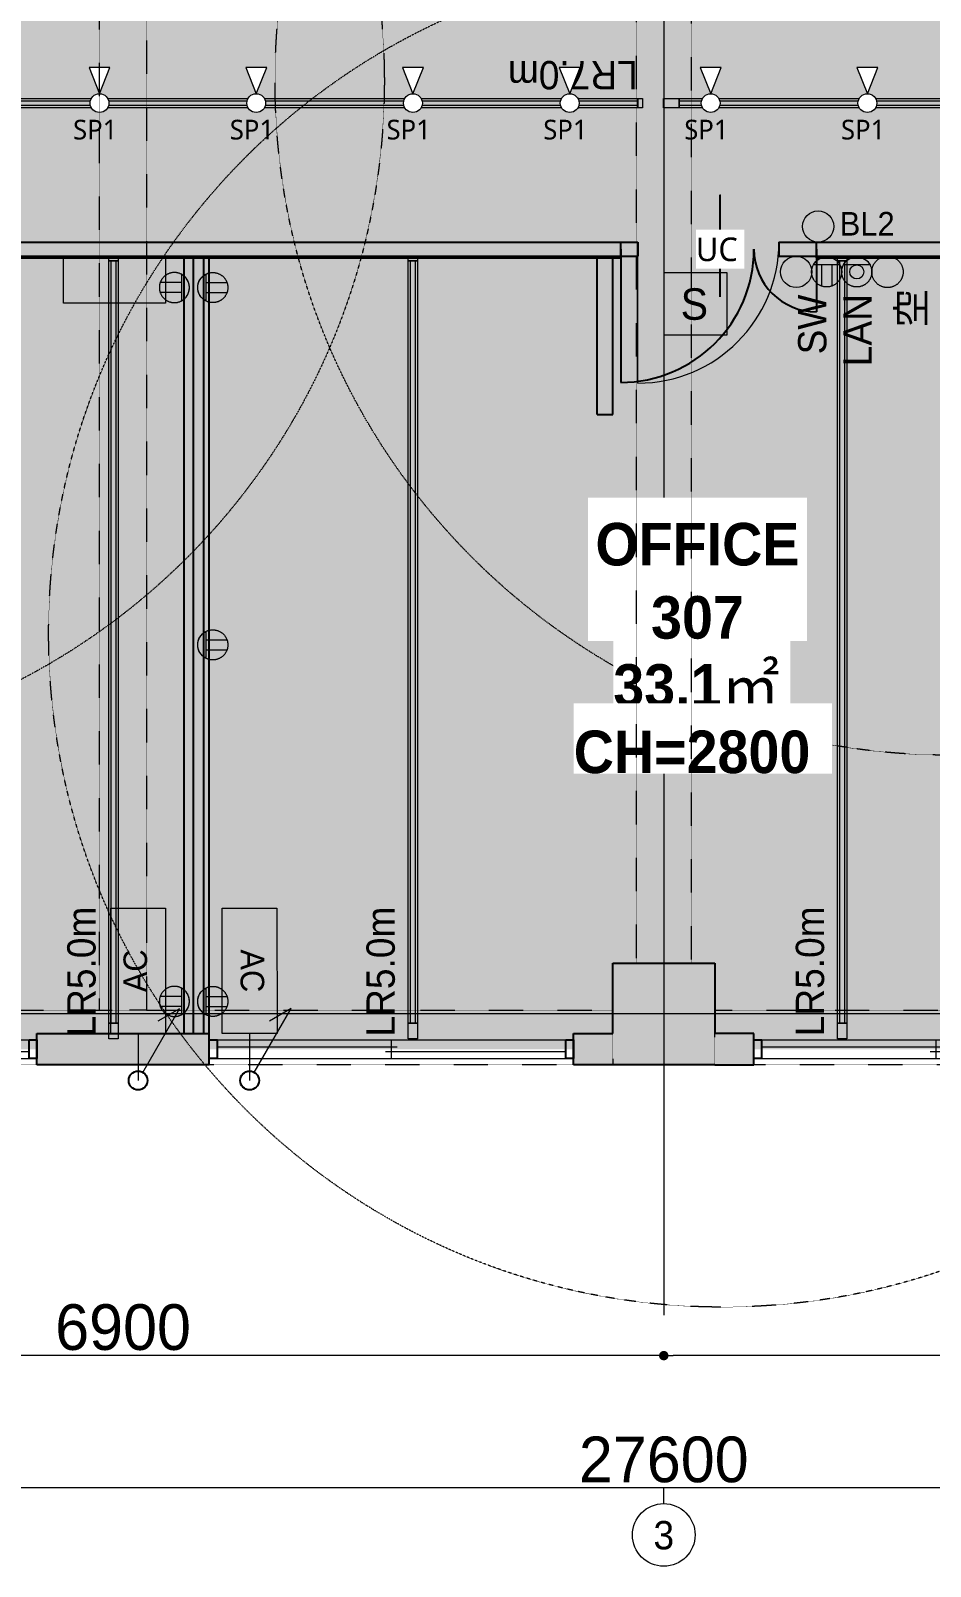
# Model space of a CAD drawing. Header units: millimetres. Extents: x -376000 to 292178, y -193032 to 188048.
# Drawn here: x -72068 to -66328, y 53324 to 63123 of the extents above; entities that cross this region are included whole.
import ezdxf

# ---------------------------------------------------------------- set-up
doc = ezdxf.new("R2010")
doc.units = ezdxf.units.MM
doc.header["$PDMODE"] = 1
doc.header["$PDSIZE"] = -2
for name, pattern in [('VW-01 短破線', [2.116125, 1.058062, -1.058062]), ('ラインタイプ-1', [2.116531, 1.058062, -1.058469]), ('ラインタイプ-28', [1.058161, 0.705383, -0.352778]), ('ラインタイプ-6', [5.291531, 3.175, -1.058062, 0.352704, -0.705764])]:
    doc.linetypes.add(name, pattern=pattern)
for name, color, linetype, lineweight in [('01_基準-寸法', 7, 'Continuous', 5), ('02_既存平面-内部建具・サッシ', 7, 'Continuous', 18), ('07_文字・記号', 7, 'Continuous', 9), ('_セキュリティー (2D)', 7, 'Continuous', 5), ('_塗（エリア） (2D)', 7, 'Continuous', 5), ('_塗（壁） (2D)', 7, 'Continuous', 5), ('_天井プロット (2D)', 7, 'Continuous', 5), ('_平面図(既存部) (2D)', 7, 'Continuous', 5), ('_平面図（新設） (2D)', 7, 'Continuous', 5), ('_文字・記号 (2D)', 7, 'Continuous', 5), ('_梁 (2D)', 7, 'Continuous', 5), ('_給排水ガス (2D)', 7, 'Continuous', 5), ('_解体部 (2D)', 7, 'Continuous', 5), ('一般', 7, 'Continuous', 5)]:
    doc.layers.add(name, color=color, linetype=linetype, lineweight=lineweight)
for name, color, linetype, lineweight, true_color in [('02_0.25', 1, 'Continuous', 25, 0xff0000), ('03_0.15', 7, 'Continuous', 15, 0x990099), ('04_0.10', 7, 'Continuous', 9, 0x0099ff), ('05_0.05点線', 9, 'ラインタイプ-28', 5, 0x808080), ('06一点鎖線', 7, 'ラインタイプ-6', 9, 0x9999ff), ('08_ハッチ・色', 7, 'Continuous', 5, 0x888888)]:
    doc.layers.add(name, color=color, linetype=linetype, lineweight=lineweight, true_color=true_color)
doc.styles.add('Hiragino Kaku Gothic Pro W3', font='', dxfattribs={"bigfont": 'Hiragino Kaku Gothic Pro W3'})
doc.styles.add('Hiragino Sans W3', font='', dxfattribs={"bigfont": 'Hiragino Sans W3'})
doc.styles.add('Yu Gothic UI (bold)', font='Yu Gothic UI.ttf')
doc.styles.add('Yu Gothic UI Semilight', font='Yu Gothic UI Semilight.ttf')
doc.styles.add('ＭＳ Ｐゴシック', font='MS PGothic.ttf')
doc.styles.add('ＭＳ Ｐゴシック (bold)', font='')
doc.styles.get('Hiragino Kaku Gothic Pro W3').set_extended_font_data('Hiragino Kaku Gothic Pro W3')
doc.styles.get('Hiragino Sans W3').set_extended_font_data('Hiragino Sans W3')
doc.styles.get('ＭＳ Ｐゴシック (bold)').set_extended_font_data('ＭＳ Ｐゴシック', bold=True)
doc.dimstyles.new('RGT', dxfattribs={"dimtxt": 161.781684, "dimasz": 0.999939, "dimexe": 0, "dimexo": 1, "dimgap": 0.5, "dimtad": 1, "dimdsep": 46, "dimtxsty": 'Hiragino Sans W3', "dimblk": 'DOT', "dimblk1": 'DOT', "dimblk2": 'DOT', "dimcen": 0, "dimazin": 0, "dimtfac": 1, "dimtix": 1, "dimtmove": 0, "dimatfit": 0, "dimldrblk": 'VW_FILLEDARROW', "dimfxl": 1, "dimfrac": 2, "dimtolj": 1, "dimarcsym": 0})

# ---------------------------------------------------------------- blocks, each defined once
blk = doc.blocks.new('給排水ガス (2D)')
at = {"layer": '02_0.25'}
for centre in [(-71382.8, 56423.6), (-70671.2, 56423.7)]:
    blk.add_circle(centre, 60, dxfattribs=at)
at = {"layer": '04_0.10'}
for p, q in [((-71352.8, 56475.5), (-71118.1, 56882.1)), ((-71118.1, 56882.1), (-71256.4, 56802.2)), ((-70641.2, 56475.7), (-70406.5, 56882.3)), ((-70406.5, 56882.3), (-70544.8, 56802.4))]:
    blk.add_line(p, q, dxfattribs=at)
at = {"layer": '07_文字・記号', "color": 5, "lineweight": 18, "true_color": 0x0000ff}
for p, q in [((-71382.8, 56723.6), (-71382.8, 56423.6)), ((-70671.2, 56723.7), (-70671.2, 56423.7))]:
    blk.add_line(p, q, dxfattribs=at)
blk = doc.blocks.new('塗（エリア） (2D)')
at = {"layer": '08_ハッチ・色', "linetype": 'Continuous', "lineweight": 0, "true_color": 0xd9d2ae, "transparency": 33554559}
blk.add_hatch(color=9, dxfattribs=at).paths.add_polyline_path([(-80628.7, 63568.6), (-80628.7, 63568.6), (-80628.7, 65273.6), (-79028.7, 65273.6), (-79028.7, 63568.6), (-61391.2, 63568.6), (-61397.5, 67757), (-59260, 67757), (-59253.7, 65248.6), (-57028.7, 65248.6), (-57028.7, 65248.6), (-54053.7, 65248.6), (-54053.7, 63528.1), (-54028.7, 63528.1), (-54028.7, 61728.1), (-80628.7, 61728.1)])
at = {"layer": '08_ハッチ・色', "linetype": 'Continuous', "lineweight": 0, "true_color": 0x98d8ff, "transparency": 33554559}
for points in [[(-75191.2, 61728.1), (-71028.7, 61728.1), (-71028.7, 56623.6), (-75191.2, 56623.6)], [(-71028.7, 61728.1), (-64528.7, 61728.1), (-64528.7, 56623.6), (-71028.7, 56623.6)]]:
    blk.add_hatch(color=141, dxfattribs=at).paths.add_polyline_path(points)
blk = doc.blocks.new('塗（壁） (2D)')
at = {"layer": '02_0.25', "linetype": 'Continuous', "lineweight": 0, "true_color": 0xaaaaaa}
for points in [[(-68353.7, 57173.6), (-67703.7, 57173.6), (-67703.7, 56523.6), (-68353.7, 56523.6)], [(-72028.7, 56523.6), (-72028.7, 56723.6), (-70928.7, 56723.6), (-70928.7, 56523.6)], [(-68603.7, 56523.6), (-68603.7, 56723.6), (-68353.7, 56723.6), (-68353.7, 56523.6)], [(-67703.7, 56523.6), (-67703.7, 56723.6), (-67453.7, 56723.6), (-67453.7, 56523.6)]]:
    blk.add_hatch(color=253, dxfattribs=at).paths.add_polyline_path(points)
at = {"layer": '08_ハッチ・色', "linetype": 'Continuous', "lineweight": 0}
blk.add_hatch(color=120, dxfattribs=at).paths.add_polyline_path([(-71091.2, 61683.6), (-70966.2, 61683.6), (-70966.2, 56723.6), (-71091.2, 56723.6)])
at = {"layer": '08_ハッチ・色', "color": 141}
for points in [[(-68193.7, 61683.6), (-68193.7, 61773.6), (-73463.7, 61683.6), (-73463.7, 61773.6)], [(-64573.7, 61683.6), (-64573.7, 61773.6), (-67293.7, 61683.6), (-67293.7, 61773.6)]]:
    blk.add_solid(points, dxfattribs=at)
blk = doc.blocks.new('グループ-31')
at = {"layer": '02_0.25', "flags": 128}
for points in [[(-1162.5, 60), (-1113.1, 60), (-1113.1, -60), (-1162.5, -60)], [(1113.1, 60), (1162.5, 60), (1162.5, -60), (1113.1, -60)]]:
    blk.add_lwpolyline(points, close=True, dxfattribs=at)
at = {"layer": '03_0.15'}
for p, q in [((-1113.1, 15), (37, 15)), ((0, -60), (0, 60)), ((-37, -15), (1113.1, -15))]:
    blk.add_line(p, q, dxfattribs=at)
at = {"layer": '04_0.10'}
for p, q in [((-1113.1, 60), (1113.1, 60)), ((-1113.1, -60), (1113.1, -60))]:
    blk.add_line(p, q, dxfattribs=at)
blk = doc.blocks.new('シンボル-2')
at = {"layer": '02_0.25', "color": 7}
blk.add_blockref('グループ-31', (0, 0), dxfattribs=at)
blk = doc.blocks.new('平面図(既存部) (2D)')
at = {"layer": '02_0.25'}
for p, q in [((-68353.342, 56723.559), (-68353.728, 57173.559)), ((-68353.728, 57173.559), (-67703.728, 57173.559)), ((-67703.728, 57173.559), (-67703.342, 56723.559)), ((-72028.728, 56523.559), (-72028.728, 56723.559)), ((-72028.728, 56723.559), (-70928.728, 56723.559)), ((-70928.728, 56523.559), (-70928.728, 56723.559)), ((-68603.728, 56523.559), (-68603.728, 56723.559)), ((-68603.728, 56723.559), (-68353.728, 56723.559)), ((-67453.728, 56723.559), (-67703.728, 56723.559)), ((-67453.728, 56523.559), (-67453.728, 56723.559)), ((-70928.728, 56523.559), (-72028.728, 56523.559)), ((-68353.728, 56523.559), (-68603.728, 56523.559)), ((-67703.728, 56523.559), (-68353.342, 56523.559)), ((-67703.728, 56523.559), (-67453.728, 56523.559))]:
    blk.add_line(p, q, dxfattribs=at)
at = {"layer": '06一点鎖線'}
for p, q in [((-68028.728, 72925.18), (-68028.728, 54925.18)), ((-50528.728, 56848.559), (-85528.728, 56848.559))]:
    blk.add_line(p, q, dxfattribs=at)
at = {"layer": '04_0.10', "color": 7}
for p in [(-73191.228, 56623.559), (-69766.228, 56623.559), (-66291.228, 56623.559)]:
    blk.add_blockref('シンボル-2', p, dxfattribs=at)
blk = doc.blocks.new('解体部 (2D)')
at = {"layer": '02_0.25'}
for p, q in [((-73203.728, 61773.559), (-68303.728, 61773.559)), ((-68303.728, 61673.559), (-68303.728, 61773.559)), ((-67053.728, 61773.559), (-64573.728, 61773.559)), ((-67053.728, 61673.559), (-67053.728, 61773.559)), ((-73203.728, 61673.559), (-68303.728, 61673.559)), ((-71028.728, 56723.559), (-71028.728, 61673.559)), ((-70928.728, 56723.559), (-70928.728, 61673.559)), ((-68453.728, 60673.559), (-68453.728, 61673.559)), ((-68353.728, 60673.559), (-68353.728, 61673.559)), ((-68303.728, 61728.559), (-68303.728, 60878.559)), ((-67053.728, 61728.559), (-67053.728, 61328.559)), ((-67053.728, 61673.559), (-64573.728, 61673.559)), ((-68453.728, 60673.559), (-68353.728, 60673.559))]:
    blk.add_line(p, q, dxfattribs=at)
for centre, radius, start, end in [((-68303.728, 61728.559), 850, 270, 0), ((-67053.728, 61728.559), 400, 180, 270)]:
    blk.add_arc(centre, radius, start, end, dxfattribs=at)
blk = doc.blocks.new('グループ-466')
at = {"layer": '04_0.10'}
blk.add_line((-68193.7, 60873.6), (-68193.7, 61773.6), dxfattribs=at)
blk.add_arc((-68193.7, 61773.6), 900, 270, 0, dxfattribs=at)
blk = doc.blocks.new('平面図（新設） (2D)')
at = {"layer": '02_0.25'}
for p, q in [((-73463.728, 61773.559), (-68193.728, 61773.559)), ((-68193.728, 61773.559), (-68193.728, 61683.559)), ((-67293.728, 61773.559), (-67293.728, 61683.559)), ((-67293.728, 61773.559), (-64573.728, 61773.559)), ((-73463.728, 61683.559), (-68193.728, 61683.559)), ((-71091.228, 61683.559), (-71091.228, 56723.559)), ((-70966.228, 61683.559), (-70966.228, 56723.559)), ((-67293.728, 61683.559), (-64573.728, 61683.559))]:
    blk.add_line(p, q, dxfattribs=at)
at = {"layer": '04_0.10'}
blk.add_blockref('グループ-466', (0, 0), dxfattribs=at)
blk = doc.blocks.new('LR4m')
at = {"layer": '07_文字・記号', "color": 160, "linetype": 'Continuous', "lineweight": 5, "true_color": 0x003dff, "transparency": 33554687, "flags": 128}
for points in [[(47.5, 4945), (47.5, 5045), (107.5, 5045), (107.5, 4945)], [(47.5, -1690), (47.5, 4945), (107.5, 4945), (107.5, -1690)], [(62.5, -1690), (62.5, 4945), (92.5, 4945), (92.5, -1690)], [(47.5, -1720), (47.5, -1690), (107.5, -1690), (107.5, -1720)]]:
    blk.add_lwpolyline(points, close=True, dxfattribs=at)
at = {"layer": '07_文字・記号', "color": 160, "true_color": 0x003dff, "insert": (257.4, -1275), "char_height": 180.91, "attachment_point": 5, "rotation": 90, "line_spacing_factor": 1.007907, "style": 'ＭＳ Ｐゴシック'}
blk.add_mtext('LR7.0m', dxfattribs=at)
blk = doc.blocks.new('グループ-1187')
at = {"layer": '07_文字・記号', "linetype": 'Continuous', "lineweight": 0, "true_color": 0x02abea, "transparency": 33554687}
blk.add_hatch(color=140, dxfattribs=at).paths.add_polyline_path([(-70846.2, 56723.6), (-70847, 57523.6), (-70497, 57523.9), (-70496.2, 56723.9)])
at = {"layer": '07_文字・記号', "color": 7, "linetype": 'Continuous', "lineweight": 5, "transparency": 33554687, "flags": 128}
blk.add_lwpolyline([(-70846.2, 56723.6), (-70847, 57523.6), (-70497, 57523.9), (-70496.2, 56723.9)], close=True, dxfattribs=at)
at = {"layer": '07_文字・記号', "color": 7, "insert": (-70578.3, 57123.8), "char_height": 150.76, "attachment_point": 2, "rotation": 270.05214, "line_spacing_factor": 1.006498, "style": 'ＭＳ Ｐゴシック'}
blk.add_mtext('AC', dxfattribs=at)
blk = doc.blocks.new('グループ-1189')
at = {"layer": '07_文字・記号', "linetype": 'Continuous', "lineweight": 0, "true_color": 0x02abea, "transparency": 33554687}
blk.add_hatch(color=140, dxfattribs=at).paths.add_polyline_path([(-71557.8, 56723.6), (-71557.8, 57523.6), (-71207.8, 57523.6), (-71207.8, 56723.6)])
at = {"layer": '07_文字・記号', "color": 7, "linetype": 'Continuous', "lineweight": 5, "transparency": 33554687, "flags": 128}
blk.add_lwpolyline([(-71557.8, 56723.6), (-71557.8, 57523.6), (-71207.8, 57523.6), (-71207.8, 56723.6)], close=True, dxfattribs=at)
at = {"layer": '07_文字・記号', "color": 7, "insert": (-71476.1, 57123.6), "char_height": 150.76, "attachment_point": 2, "rotation": 90, "line_spacing_factor": 1.006498, "style": 'ＭＳ Ｐゴシック'}
blk.add_mtext('AC', dxfattribs=at)
blk = doc.blocks.new('新規分電盤')
at = {"layer": '07_文字・記号', "linetype": 'Continuous', "lineweight": 0, "transparency": 33554687}
blk.add_hatch(color=140, dxfattribs=at).paths.add_polyline_path([(-325, 150), (325, 150), (325, -150), (-325, -150)])
at = {"layer": '07_文字・記号', "color": 7, "linetype": 'Continuous', "lineweight": 5, "transparency": 33554687, "flags": 128}
blk.add_lwpolyline([(-325, 150), (325, 150), (325, -150), (-325, -150)], close=True, dxfattribs=at)
at = {"layer": '07_文字・記号', "color": 7, "linetype": 'Continuous', "lineweight": 5, "transparency": 33554687}
blk.add_solid([(325, -150), (325, 150), (-325, -150)], dxfattribs=at)
blk = doc.blocks.new('2口コンセント')
at = {"layer": '07_文字・記号', "linetype": 'Continuous', "lineweight": 0, "true_color": 0x63c3ff}
blk.add_hatch(color=151, dxfattribs=at).paths.add_polyline_path([(96, 0), (95.8, -6.4), (95.2, -12.6), (94.2, -18.8), (92.8, -24.9), (91, -30.8), (88.8, -36.6), (86.2, -42.4), (83.1, -48), (79.8, -53.4), (76.1, -58.5), (72.2, -63.4), (67.9, -67.9), (63.4, -72.2), (58.5, -76.1), (53.4, -79.8), (48, -83.1), (42.4, -86.2), (36.6, -88.8), (30.8, -91), (24.9, -92.8), (18.8, -94.2), (12.6, -95.2), (6.4, -95.8), (0, -96), (-6.4, -95.8), (-12.6, -95.2), (-18.8, -94.2), (-24.9, -92.8), (-30.8, -91), (-36.6, -88.8), (-42.4, -86.2), (-48, -83.1), (-53.4, -79.8), (-58.5, -76.1), (-63.4, -72.2), (-67.9, -67.9), (-72.2, -63.4), (-76.1, -58.5), (-79.8, -53.4), (-83.1, -48), (-86.2, -42.4), (-88.8, -36.6), (-91, -30.8), (-92.8, -24.9), (-94.2, -18.8), (-95.2, -12.6), (-95.8, -6.4), (-96, 0), (-95.8, 6.4), (-95.2, 12.6), (-94.2, 18.8), (-92.8, 24.9), (-91, 30.8), (-88.8, 36.6), (-86.2, 42.4), (-83.1, 48), (-79.8, 53.4), (-76.1, 58.5), (-72.2, 63.4), (-67.9, 67.9), (-63.4, 72.2), (-58.5, 76.1), (-53.4, 79.8), (-48, 83.1), (-42.4, 86.2), (-36.6, 88.8), (-30.8, 91), (-24.9, 92.8), (-18.8, 94.2), (-12.6, 95.2), (-6.4, 95.8), (0, 96), (6.4, 95.8), (12.6, 95.2), (18.8, 94.2), (24.9, 92.8), (30.8, 91), (36.6, 88.8), (42.4, 86.2), (48, 83.1), (53.4, 79.8), (58.5, 76.1), (63.4, 72.2), (67.9, 67.9), (72.2, 63.4), (76.1, 58.5), (79.8, 53.4), (83.1, 48), (86.2, 42.4), (88.8, 36.6), (91, 30.8), (92.8, 24.9), (94.2, 18.8), (95.2, 12.6), (95.8, 6.4)])
at = {"layer": '07_文字・記号', "linetype": 'Continuous', "lineweight": 0}
h = blk.add_hatch(color=7, dxfattribs=at)
edge = h.paths.add_edge_path()
edge.add_arc((0, 0), 96, 27.81814, 90)
edge.add_arc((0, 0), 96, 90, 152.18186)
edge.add_line((-84.9, 44.8), (84.9, 44.8))
at = {"layer": '07_文字・記号', "color": 7, "linetype": 'Continuous', "lineweight": 5}
for p, q in [((-32, 44.8), (-32, -90.5)), ((32, 44.8), (32, -90.5))]:
    blk.add_line(p, q, dxfattribs=at)
at = {"layer": '07_文字・記号', "color": 7, "linetype": 'Continuous', "lineweight": 5, "flags": 128}
blk.add_lwpolyline([(84.9, 44.8, 0.278179), (0, 96, 0.278179), (-84.9, 44.8), (84.9, 44.8)], format="xyb", close=True, dxfattribs=at)
at = {"layer": '07_文字・記号', "color": 7, "linetype": 'Continuous', "lineweight": 5}
blk.add_open_spline([(96, 0), (96, -25.7), (70.3, -70.3), (25.7, -96), (-25.7, -96), (-70.3, -70.3), (-96, -25.7), (-96, 25.7), (-70.3, 70.3), (-25.7, 96), (25.7, 96), (70.3, 70.3), (96, 25.7), (96, 0)], degree=2, dxfattribs=at)
blk = doc.blocks.new('グループ-1184')
at = {"color": 255}
blk.add_wipeout([(66.7, 218.4), (-66.7, 218.4), (0, 51.7)], dxfattribs=at).dxf.layer = '07_文字・記号'
at = {"layer": '07_文字・記号', "color": 160, "true_color": 0x003dff, "flags": 128}
blk.add_lwpolyline([(66.7, 218.4), (-66.7, 218.4), (0, 51.7)], close=True, dxfattribs=at)
at = {"color": 255}
blk.add_wipeout([(37.7, -54.9), (33, -58.4), (27.9, -61.4), (22.5, -63.9), (17, -65.8), (11.3, -67.2), (5.4, -68), (-0.4, -68.3), (-6.3, -68), (-12.1, -67), (-17.8, -65.6), (-23.4, -63.5), (-28.7, -61), (-33.7, -57.9), (-38.4, -54.4), (-42.7, -50.4), (-46.7, -46), (-50.1, -41.2), (-53.1, -36.2), (-55.6, -30.8), (-57.5, -25.3), (-58.9, -19.6), (-59.8, -13.7), (-60, -7.8), (-59.7, -2), (-58.8, 3.9), (-57.3, 9.6), (-55.3, 15.1), (-52.7, 20.4), (-49.6, 25.4), (-46.1, 30.1), (-42.1, 34.5), (-37.7, 38.4), (-33, 41.8), (-27.9, 44.8), (-22.5, 47.3), (-17, 49.3), (-11.3, 50.6), (-5.4, 51.5), (0.4, 51.7), (6.3, 51.4), (12.1, 50.5), (17.8, 49), (23.4, 47), (28.7, 44.4), (33.7, 41.4), (38.4, 37.8), (42.7, 33.8), (46.7, 29.4), (50.1, 24.7), (53.1, 19.6), (55.6, 14.3), (57.5, 8.7), (58.9, 3), (59.8, -2.8), (60, -8.7), (59.7, -14.6), (58.8, -20.4), (57.3, -26.1), (55.3, -31.7), (52.7, -37), (49.6, -42), (46.1, -46.7), (42.1, -51)], dxfattribs=at).dxf.layer = '07_文字・記号'
at = {"layer": '07_文字・記号', "color": 160, "true_color": 0x003dff}
blk.add_circle((0, -8.3), 60, dxfattribs=at)
blk = doc.blocks.new('照明(スポット)-1')
at = {"layer": '07_文字・記号', "color": 160, "true_color": 0x003dff, "transparency": 33554687, "insert": (-168.5, -114.5), "char_height": 125.63, "attachment_point": 1, "line_spacing_factor": 1.03018, "style": 'Yu Gothic UI (bold)'}
blk.add_mtext('SP1', dxfattribs=at)
at = {"layer": '07_文字・記号', "color": 160, "true_color": 0x003dff}
blk.add_blockref('グループ-1184', (0, 0), dxfattribs=at)
blk = doc.blocks.new('グループ-1241')
at = {"layer": '07_文字・記号', "color": 160, "linetype": 'Continuous', "lineweight": 5, "true_color": 0x003dff, "transparency": 33554687, "flags": 128}
for points in [[(191.9, 2505), (191.9, 2475), (131.9, 2475), (131.9, 2505)], [(191.9, 2475), (191.9, -2390), (131.9, -2390), (131.9, 2475)], [(176.9, 2475), (176.9, -2390), (146.9, -2390), (146.9, 2475)], [(191.9, -2390), (191.9, -2490), (131.9, -2490), (131.9, -2390)]]:
    blk.add_lwpolyline(points, close=True, dxfattribs=at)
at = {"layer": '07_文字・記号', "color": 160, "true_color": 0x003dff, "insert": (-42, -2060), "char_height": 180.91, "attachment_point": 5, "rotation": 90, "line_spacing_factor": 1.007907, "style": 'ＭＳ Ｐゴシック'}
blk.add_mtext('LR5.0m', dxfattribs=at)
blk = doc.blocks.new('シンボル-6')
at = {"layer": '07_文字・記号', "color": 7}
blk.add_blockref('グループ-1241', (0, 0), dxfattribs=at)
blk = doc.blocks.new('グループ-1282')
at = {"layer": '07_文字・記号', "linetype": 'Continuous', "lineweight": 0, "true_color": 0x63c3ff}
blk.add_hatch(color=151, dxfattribs=at).paths.add_polyline_path([(-66893.4, 61583.6), (-66893.2, 61577.2), (-66892.6, 61570.9), (-66891.6, 61564.8), (-66890.2, 61558.7), (-66888.4, 61552.8), (-66886.2, 61546.9), (-66883.5, 61541.2), (-66880.5, 61535.6), (-66877.2, 61530.1), (-66873.5, 61525), (-66869.6, 61520.2), (-66865.3, 61515.6), (-66860.8, 61511.4), (-66855.9, 61507.4), (-66850.8, 61503.8), (-66845.4, 61500.4), (-66839.8, 61497.4), (-66834, 61494.8), (-66828.2, 61492.6), (-66822.3, 61490.8), (-66816.2, 61489.4), (-66810, 61488.4), (-66803.8, 61487.8), (-66797.4, 61487.6), (-66791, 61487.8), (-66784.7, 61488.4), (-66778.6, 61489.4), (-66772.5, 61490.8), (-66766.6, 61492.6), (-66760.7, 61494.8), (-66755, 61497.4), (-66749.4, 61500.4), (-66744, 61503.8), (-66738.8, 61507.4), (-66734, 61511.4), (-66729.5, 61515.6), (-66725.2, 61520.2), (-66721.3, 61525), (-66717.6, 61530.1), (-66714.3, 61535.6), (-66711.2, 61541.2), (-66708.6, 61546.9), (-66706.4, 61552.8), (-66704.6, 61558.7), (-66703.2, 61564.8), (-66702.2, 61570.9), (-66701.6, 61577.2), (-66701.4, 61583.6), (-66701.6, 61589.9), (-66702.2, 61596.2), (-66703.2, 61602.4), (-66704.6, 61608.4), (-66706.4, 61614.4), (-66708.6, 61620.2), (-66711.2, 61625.9), (-66714.3, 61631.6), (-66717.6, 61637), (-66721.3, 61642.1), (-66725.2, 61646.9), (-66729.5, 61651.5), (-66734, 61655.7), (-66738.8, 61659.7), (-66744, 61663.3), (-66749.4, 61666.7), (-66755, 61669.7), (-66760.7, 61672.3), (-66766.6, 61674.5), (-66772.5, 61676.3), (-66778.6, 61677.8), (-66784.7, 61678.8), (-66791, 61679.4), (-66797.4, 61679.6), (-66803.8, 61679.4), (-66810, 61678.8), (-66816.2, 61677.8), (-66822.3, 61676.3), (-66828.2, 61674.5), (-66834, 61672.3), (-66839.8, 61669.7), (-66845.4, 61666.7), (-66850.8, 61663.3), (-66855.9, 61659.7), (-66860.8, 61655.7), (-66865.3, 61651.5), (-66869.6, 61646.9), (-66873.5, 61642.1), (-66877.2, 61637), (-66880.5, 61631.6), (-66883.5, 61625.9), (-66886.2, 61620.2), (-66888.4, 61614.4), (-66890.2, 61608.4), (-66891.6, 61602.4), (-66892.6, 61596.2), (-66893.2, 61589.9)])
at = {"layer": '07_文字・記号', "linetype": 'Continuous', "lineweight": 0}
h = blk.add_hatch(color=7, dxfattribs=at)
edge = h.paths.add_edge_path()
edge.add_arc((-66797.4, 61583.6), 96, 90, 152.18186, ccw=False)
edge.add_arc((-66797.4, 61583.6), 96, 27.81814, 90, ccw=False)
edge.add_line((-66712.5, 61628.4), (-66882.3, 61628.4))
at = {"layer": '07_文字・記号', "color": 7, "linetype": 'Continuous', "lineweight": 5, "flags": 128}
blk.add_lwpolyline([(-66882.3, 61628.4, -0.278179), (-66797.4, 61679.6, -0.278179), (-66712.5, 61628.4), (-66882.3, 61628.4)], format="xyb", close=True, dxfattribs=at)
at = {"layer": '07_文字・記号', "color": 7, "linetype": 'Continuous', "lineweight": 5, "transparency": 33554687}
blk.add_circle((-66797.4, 61583.6), 44.8, dxfattribs=at)
at = {"layer": '07_文字・記号', "color": 7, "linetype": 'Continuous', "lineweight": 5}
blk.add_open_spline([(-66893.4, 61583.6), (-66893.4, 61557.8), (-66867.7, 61513.3), (-66823.1, 61487.6), (-66771.7, 61487.6), (-66727.1, 61513.3), (-66701.4, 61557.8), (-66701.4, 61609.3), (-66727.1, 61653.8), (-66771.7, 61679.6), (-66823.1, 61679.6), (-66867.7, 61653.8), (-66893.4, 61609.3), (-66893.4, 61583.6)], degree=2, dxfattribs=at)
at = {"layer": '一般', "color": 7, "transparency": 33554687, "insert": (-66883.2, 60981.7), "char_height": 180.91, "attachment_point": 1, "rotation": 90, "line_spacing_factor": 1.007907, "style": 'ＭＳ Ｐゴシック'}
blk.add_mtext('LAN', dxfattribs=at)
blk = doc.blocks.new('グループ-1283')
at = {"layer": '07_文字・記号', "linetype": 'Continuous', "lineweight": 0, "true_color": 0x63c3ff}
blk.add_hatch(color=151, dxfattribs=at).paths.add_polyline_path([(-66701.4, 61583.6), (-66701.2, 61576.9), (-66700.6, 61570.4), (-66699.5, 61564), (-66698, 61557.7), (-66696.2, 61551.5), (-66693.9, 61545.4), (-66691.1, 61539.4), (-66688, 61533.6), (-66684.5, 61527.9), (-66680.7, 61522.6), (-66676.6, 61517.5), (-66672.1, 61512.8), (-66667.4, 61508.4), (-66662.4, 61504.3), (-66657, 61500.5), (-66651.4, 61497), (-66645.5, 61493.8), (-66639.6, 61491.1), (-66633.5, 61488.8), (-66627.3, 61486.9), (-66621, 61485.4), (-66614.6, 61484.4), (-66608, 61483.8), (-66601.4, 61483.6), (-66594.8, 61483.8), (-66588.2, 61484.4), (-66581.8, 61485.4), (-66575.5, 61486.9), (-66569.3, 61488.8), (-66563.2, 61491.1), (-66557.3, 61493.8), (-66551.4, 61497), (-66545.7, 61500.5), (-66540.4, 61504.3), (-66535.4, 61508.4), (-66530.6, 61512.8), (-66526.2, 61517.5), (-66522.1, 61522.6), (-66518.3, 61527.9), (-66514.8, 61533.6), (-66511.7, 61539.4), (-66508.9, 61545.4), (-66506.6, 61551.5), (-66504.7, 61557.7), (-66503.3, 61564), (-66502.2, 61570.4), (-66501.6, 61576.9), (-66501.4, 61583.6), (-66501.6, 61590.2), (-66502.2, 61596.7), (-66503.3, 61603.2), (-66504.7, 61609.5), (-66506.6, 61615.7), (-66508.9, 61621.7), (-66511.7, 61627.7), (-66514.8, 61633.6), (-66518.3, 61639.2), (-66522.1, 61644.5), (-66526.2, 61649.6), (-66530.6, 61654.3), (-66535.4, 61658.7), (-66540.4, 61662.9), (-66545.7, 61666.7), (-66551.4, 61670.2), (-66557.3, 61673.3), (-66563.2, 61676), (-66569.3, 61678.3), (-66575.5, 61680.2), (-66581.8, 61681.7), (-66588.2, 61682.7), (-66594.8, 61683.3), (-66601.4, 61683.6), (-66608, 61683.3), (-66614.6, 61682.7), (-66621, 61681.7), (-66627.3, 61680.2), (-66633.5, 61678.3), (-66639.6, 61676), (-66645.5, 61673.3), (-66651.4, 61670.2), (-66657, 61666.7), (-66662.4, 61662.9), (-66667.4, 61658.7), (-66672.1, 61654.3), (-66676.6, 61649.6), (-66680.7, 61644.5), (-66684.5, 61639.2), (-66688, 61633.6), (-66691.1, 61627.7), (-66693.9, 61621.7), (-66696.2, 61615.7), (-66698, 61609.5), (-66699.5, 61603.2), (-66700.6, 61596.7), (-66701.2, 61590.2)])
at = {"layer": '07_文字・記号', "color": 7, "lineweight": 5}
blk.add_open_spline([(-66701.4, 61583.6), (-66701.4, 61556.8), (-66674.6, 61510.4), (-66628.2, 61483.6), (-66574.6, 61483.6), (-66528.2, 61510.4), (-66501.4, 61556.8), (-66501.4, 61610.4), (-66528.2, 61656.8), (-66574.6, 61683.6), (-66628.2, 61683.6), (-66674.6, 61656.8), (-66701.4, 61610.4), (-66701.4, 61583.6)], degree=2, dxfattribs=at)
at = {"layer": '一般', "color": 7, "transparency": 33554687, "insert": (-66540.7, 61229.5), "char_height": 180.9, "attachment_point": 1, "rotation": 90, "line_spacing_factor": 1.007907, "style": 'ＭＳ Ｐゴシック'}
blk.add_mtext('空', dxfattribs=at)
blk = doc.blocks.new('非常用照明')
at = {"layer": '07_文字・記号', "linetype": 'Continuous', "lineweight": 0, "true_color": 0x00d136}
h = blk.add_hatch(color=102, dxfattribs=at)
edge = h.paths.add_edge_path()
edge.add_arc((0, 0), 100, 0, 360)
at = {"layer": '07_文字・記号', "color": 92, "true_color": 0x14b500}
blk.add_circle((0, 0), 100, dxfattribs=at)
blk = doc.blocks.new('天井プロット (2D)')
at = {"layer": '07_文字・記号', "linetype": 'Continuous', "lineweight": 0, "true_color": 0x0036e9}
h = blk.add_hatch(color=160, dxfattribs=at)
edge = h.paths.add_edge_path()
edge.add_arc((-67183.9, 61583.6), 100, 0, 360)
at = {"layer": '02_0.25'}
blk.add_line((-67668.9, 61423.8), (-67668.9, 62073.5), dxfattribs=at)
at = {"layer": '02_0.25', "lineweight": 25, "flags": 128}
blk.add_lwpolyline([(-67669.1, 62072.5), (-67668.9, 62073.5), (-67668.6, 62072.5)], dxfattribs=at)
at = {"layer": '07_文字・記号', "color": 160, "true_color": 0x0036e9}
for centre in [(-67043.7, 61873.6), (-67183.9, 61583.6)]:
    blk.add_circle(centre, 100, dxfattribs=at)
at = {"layer": '07_文字・記号', "color": 7, "rotation": 90}
for p in [(-69884.1, 62583.2), (-62984.5, 62583.2)]:
    blk.add_blockref('LR4m', p, dxfattribs=at)
at = {"layer": '07_文字・記号', "color": 7, "transparency": 33554687}
for name, p, rotation in [('新規分電盤', (-71532.8, 61533.6), 180), ('2口コンセント', (-71151.2, 61483.6), 270), ('2口コンセント', (-71151.2, 56928.6), 270)]:
    blk.add_blockref(name, p, dxfattribs=dict(at, rotation=rotation))
at = {"layer": '07_文字・記号', "color": 7}
for name, p in [('シンボル-6', (-71701.1, 59178.6)), ('シンボル-6', (-69792.1, 59178.6)), ('シンボル-6', (-67052.8, 59180.2)), ('非常用照明', (-67653.7, 59277.9))]:
    blk.add_blockref(name, p, dxfattribs=at)
at = {"layer": '07_文字・記号', "color": 7, "transparency": 33554687, "xscale": -1}
blk.add_blockref('2口コンセント', (-66989.4, 61583.6), dxfattribs=at)
at = {"layer": '07_文字・記号', "color": 7, "transparency": 33554687}
for name in ['グループ-1282', 'グループ-1283', 'グループ-1189', 'グループ-1187']:
    blk.add_blockref(name, (0, 0), dxfattribs=at)
at = {"layer": '07_文字・記号', "color": 7, "transparency": 33554687, "xscale": -1, "rotation": 90}
for p in [(-70906.2, 61483.6), (-70906.2, 59203.6), (-70906.2, 56928.6)]:
    blk.add_blockref('2口コンセント', p, dxfattribs=at)
at = {"layer": '07_文字・記号', "color": 160, "true_color": 0x0036e9, "insert": (-66906.3, 61966.2), "char_height": 150.76, "attachment_point": 1, "line_spacing_factor": 1.006498, "style": 'ＭＳ Ｐゴシック'}
blk.add_mtext('BL2', dxfattribs=at)
at = {"layer": '07_文字・記号', "color": 160, "true_color": 0x0036e9, "insert": (-67171.8, 61057.3), "char_height": 180.91, "attachment_point": 1, "rotation": 90, "line_spacing_factor": 1.007907, "style": 'ＭＳ Ｐゴシック'}
blk.add_mtext('SW', dxfattribs=at)
at = {"layer": '07_文字・記号'}
for p in [(-71629.1, 62669), (-70629.1, 62669), (-69629.1, 62669), (-68629.1, 62669), (-67729.5, 62669), (-66729.5, 62669)]:
    blk.add_blockref('照明(スポット)-1', p, dxfattribs=at)
at = {"color": 255}
blk.add_wipeout([(-67823.9, 61603.7), (-67514, 61603.7), (-67514, 61853.4), (-67823.9, 61853.4)], dxfattribs=at).dxf.layer = '04_0.10'
at = {"layer": '07_文字・記号', "color": 100, "linetype": 'VW-01 短破線', "true_color": 0x00ff3f}
for centre in [(-74111.6, 62800), (-66209, 62800), (-67653.7, 59277.9)]:
    blk.add_circle(centre, 4300, dxfattribs=at)
at = {"layer": '04_0.10', "insert": (-67823.9, 61803.1), "char_height": 150.76, "attachment_point": 1, "line_spacing_factor": 1.005088, "style": 'Yu Gothic UI Semilight'}
blk.add_mtext('UC', dxfattribs=at)
blk = doc.blocks.new('_Dot')
at = {"color": 0, "linetype": 'ByBlock', "lineweight": -2}
blk.add_line((-0.5, 0), (-1, 0), dxfattribs=at)
at = {"color": 0, "linetype": 'ByBlock', "const_width": 0.5}
blk.add_lwpolyline([(-0.25, 0, 1), (0.25, 0, 1)], format="xyb", close=True, dxfattribs=at)
blk = doc.blocks.new('*D457')
at = {"layer": '01_基準-寸法', "color": 0, "lineweight": -2}
for p, q in [((-74928.7, 55233.8), (-74928.7, 54668)), ((-68088.7, 54668), (-74868.7, 54668)), ((-68028.7, 54669), (-68028.7, 54668))]:
    blk.add_line(p, q, dxfattribs=at)
at = {"layer": 'Defpoints', "color": 0}
for p in [(-74928.7, 55234.8), (-74928.7, 54668), (-68028.7, 54668)]:
    blk.add_point(p, dxfattribs=at)
at = {"layer": '01_基準-寸法', "color": 0, "lineweight": -2, "xscale": 59.99633789062499, "yscale": 59.99633789062499, "zscale": 59.99633789062499, "rotation": 180}
blk.add_blockref('_Dot', (-74928.7, 54668), dxfattribs=at)
at = {"layer": '01_基準-寸法', "color": 0, "lineweight": -2, "xscale": 59.99633789062499, "yscale": 59.99633789062499, "zscale": 59.99633789062499}
blk.add_blockref('_Dot', (-68028.7, 54668), dxfattribs=at)
at = {"layer": '01_基準-寸法', "color": 0, "insert": (-71478.7, 54848.2), "char_height": 291.21, "attachment_point": 5, "style": 'Hiragino Kaku Gothic Pro W3'}
blk.add_mtext('\\A1;6900', dxfattribs=at)
blk = doc.blocks.new('VW_FILLEDARROW')
at = {"color": 0, "linetype": 'Continuous', "lineweight": 5, "transparency": 16777216, "flags": 128}
blk.add_lwpolyline([(-161.33, 43.23), (0, 0), (-161.33, -43.23)], close=True, dxfattribs=at)
blk = doc.blocks.new('*D458')
at = {"layer": '01_基準-寸法', "color": 0, "lineweight": -2}
for p, q in [((-68028.7, 54669), (-68028.7, 54668)), ((-61188.7, 54668), (-67968.7, 54668)), ((-61128.7, 54669), (-61128.7, 54668))]:
    blk.add_line(p, q, dxfattribs=at)
at = {"layer": 'Defpoints', "color": 0}
for p in [(-68028.7, 54668), (-68028.7, 54668), (-61128.7, 54668)]:
    blk.add_point(p, dxfattribs=at)
at = {"layer": '01_基準-寸法', "color": 0, "lineweight": -2, "xscale": 59.99633789062499, "yscale": 59.99633789062499, "zscale": 59.99633789062499, "rotation": 180}
blk.add_blockref('_Dot', (-68028.7, 54668), dxfattribs=at)
at = {"layer": '01_基準-寸法', "color": 0, "lineweight": -2, "xscale": 59.99633789062499, "yscale": 59.99633789062499, "zscale": 59.99633789062499}
blk.add_blockref('_Dot', (-61128.7, 54668), dxfattribs=at)
at = {"layer": '01_基準-寸法', "color": 0, "insert": (-64578.7, 54848.2), "char_height": 291.21, "attachment_point": 5, "style": 'Hiragino Kaku Gothic Pro W3'}
blk.add_mtext('\\A1;6900', dxfattribs=at)
blk = doc.blocks.new('*D460')
at = {"layer": '01_基準-寸法', "color": 0, "lineweight": -2}
for p, q in [((-81828.7, 54389.7), (-81828.7, 53823.8)), ((-54228.7, 54389.7), (-54228.7, 53823.8)), ((-54288.7, 53823.8), (-81768.7, 53823.8))]:
    blk.add_line(p, q, dxfattribs=at)
at = {"layer": 'Defpoints', "color": 0}
for p in [(-81828.7, 54390.7), (-54228.7, 54390.7), (-81828.7, 53823.8)]:
    blk.add_point(p, dxfattribs=at)
at = {"layer": '01_基準-寸法', "color": 0, "lineweight": -2, "xscale": 59.99633789062499, "yscale": 59.99633789062499, "zscale": 59.99633789062499, "rotation": 180}
blk.add_blockref('_Dot', (-81828.7, 53823.8), dxfattribs=at)
at = {"layer": '01_基準-寸法', "color": 0, "lineweight": -2, "xscale": 59.99633789062499, "yscale": 59.99633789062499, "zscale": 59.99633789062499}
blk.add_blockref('_Dot', (-54228.7, 53823.8), dxfattribs=at)
at = {"layer": '01_基準-寸法', "color": 0, "insert": (-68028.7, 54004), "char_height": 291.21, "attachment_point": 5, "style": 'Hiragino Kaku Gothic Pro W3'}
blk.add_mtext('\\A1;27600', dxfattribs=at)
blk = doc.blocks.new('グループ-1466')
at = {"layer": '04_0.10', "linetype": 'Continuous', "lineweight": 0, "true_color": 0xc1d9af}
blk.add_hatch(color=9, dxfattribs=at).paths.add_polyline_path([(-200, 200), (200, 200), (200, -200), (-200, -200)])
at = {"layer": '04_0.10', "color": 7, "flags": 128}
blk.add_lwpolyline([(-200, 200), (200, 200), (200, -200), (-200, -200)], close=True, dxfattribs=at)
at = {"layer": '04_0.10', "color": 9, "linetype": 'Continuous', "true_color": 0xc1d9af}
blk.add_solid([(-94.3, -166.5), (94.3, -166.5), (-94.3, 166.5), (94.3, 166.5)], dxfattribs=at)
blk.add_solid([(-94.3, -166.5), (94.3, -166.5), (-94.3, 166.5), (94.3, 166.5)], dxfattribs=at)
at = {"layer": '04_0.10', "color": 157, "true_color": 0x20618e, "insert": (-94.3, 99.1), "char_height": 201, "attachment_point": 1, "line_spacing_factor": 1.007555, "style": 'ＭＳ Ｐゴシック'}
blk.add_mtext('S', dxfattribs=at)
blk = doc.blocks.new('AT錠')
at = {"layer": '04_0.10'}
blk.add_blockref('グループ-1466', (0, 0), dxfattribs=at)
blk = doc.blocks.new('セキュリティー (2D)')
at = {"layer": '04_0.10', "color": 7}
blk.add_blockref('AT錠', (-67827, 61380), dxfattribs=at)
blk = doc.blocks.new('梁 (2D)')
at = {"layer": '05_0.05点線', "color": 7, "linetype": 'ラインタイプ-1', "flags": 128}
for points in [[(-71628.728, 63673.559), (-71328.728, 63673.559), (-71328.728, 56873.559), (-71628.728, 56873.559)], [(-68203.728, 63523.559), (-67853.728, 63523.559), (-67853.728, 57173.559), (-68203.728, 57173.559)], [(-74603.728, 56523.559), (-74603.728, 56873.559), (-68353.728, 56873.559), (-68353.728, 56523.559)], [(-67703.728, 56523.559), (-67703.728, 56873.559), (-61453.728, 56873.559), (-61453.728, 56523.559)]]:
    blk.add_lwpolyline(points, close=True, dxfattribs=at)
blk = doc.blocks.new('文字・記号 (2D)')
at = {"layer": '01_基準-寸法'}
blk.add_line((-68028.728, 53723.83), (-68028.728, 53823.83), dxfattribs=at)
blk.add_line((-68028.728, 53723.83), (-68028.728, 53823.83), dxfattribs=at)
blk.add_line((-68028.728, 53723.83), (-68028.728, 53823.83), dxfattribs=at)
blk.add_line((-68028.728, 53723.83), (-68028.728, 53823.83), dxfattribs=at)
blk.add_circle((-68028.728, 53523.83), 200, dxfattribs=at)
at = {"layer": '01_基準-寸法', "insert": (-68028.728, 53612.946), "char_height": 180.909, "attachment_point": 2, "line_spacing_factor": 1.007907, "style": 'ＭＳ Ｐゴシック'}
blk.add_mtext('3', dxfattribs=at)
at = {"layer": '01_基準-寸法'}
for base, p1, p2, picture, middle in [((-74928.728, 54667.993), (-68028.728, 54667.993), (-74928.728, 55234.83), '*D457', (-71478.728, 54848.158)), ((-68028.728, 54667.993), (-61128.728, 54667.993), (-68028.728, 54667.993), '*D458', (-64578.728, 54848.158)), ((-81828.728, 53823.83), (-54228.728, 54390.667), (-81828.728, 54390.667), '*D460', (-68028.728, 54003.995))]:
    dim = blk.add_linear_dim(base=base, p1=p1, p2=p2, dimstyle='RGT', override={"dimtxt": 291.207031, "dimasz": 59.996338, "dimgap": 30, "dimpost": '<>', "dimtxsty": 'Hiragino Kaku Gothic Pro W3', "dimtmove": 2}, dxfattribs=at)
    dim.commit()
    dim.dimension.update_dxf_attribs({"geometry": picture, "text_midpoint": middle})
at = {"color": 255, "linetype": 'Continuous', "lineweight": 5, "transparency": 33554687}
blk.add_wipeout([(-68350.89, 58804.773), (-67220.844, 58804.773), (-67220.844, 59254.353), (-68350.89, 59254.353)], dxfattribs=at).dxf.layer = '02_既存平面-内部建具・サッシ'
at = {"layer": '02_既存平面-内部建具・サッシ', "color": 7, "transparency": 33554687, "insert": (-68350.89, 58804.773), "char_height": 271.3633, "attachment_point": 7, "line_spacing_factor": 0.25, "style": 'ＭＳ Ｐゴシック (bold)'}
blk.add_mtext('33.1㎡', dxfattribs=at)
at = {"color": 255, "linetype": 'Continuous', "lineweight": 5, "transparency": 33554687}
blk.add_wipeout([(-68512.637, 59228.106), (-67115.129, 59228.106), (-67115.129, 60142.506), (-68512.637, 60142.506)], dxfattribs=at).dxf.layer = '02_既存平面-内部建具・サッシ'
at = {"layer": '02_既存平面-内部建具・サッシ', "color": 7, "transparency": 33554687, "insert": (-67813.883, 59239.042), "char_height": 271.3633, "attachment_point": 8, "line_spacing_factor": 1.032185, "style": 'ＭＳ Ｐゴシック (bold)'}
blk.add_mtext('OFFICE\\P307', dxfattribs=at)
at = {"color": 255, "linetype": 'Continuous', "lineweight": 5, "transparency": 33554687}
blk.add_wipeout([(-68603.221, 58381.439), (-66955.015, 58381.439), (-66955.015, 58831.019), (-68603.221, 58831.019)], dxfattribs=at).dxf.layer = '02_既存平面-内部建具・サッシ'
at = {"layer": '02_既存平面-内部建具・サッシ', "color": 7, "transparency": 33554687, "insert": (-68603.221, 58381.439), "char_height": 271.3633, "attachment_point": 7, "line_spacing_factor": 0.25, "style": 'ＭＳ Ｐゴシック (bold)'}
blk.add_mtext('CH=2800', dxfattribs=at)

msp = doc.modelspace()

# ---------------------------------------------------------------- block references
at = {"layer": '_塗（エリア） (2D)'}
msp.add_blockref('塗（エリア） (2D)', (0, 0), dxfattribs=at)
at = {"layer": '_塗（壁） (2D)'}
msp.add_blockref('塗（壁） (2D)', (0, 0), dxfattribs=at)
at = {"layer": '_給排水ガス (2D)'}
msp.add_blockref('給排水ガス (2D)', (0, 0), dxfattribs=at)

# ---------------------------------------------------------------- next in the draw order: block references
at = {"layer": '_平面図(既存部) (2D)'}
msp.add_blockref('平面図(既存部) (2D)', (0, 0), dxfattribs=at)

# ---------------------------------------------------------------- next in the draw order: block references
at = {"layer": '_解体部 (2D)'}
msp.add_blockref('解体部 (2D)', (0, 0), dxfattribs=at)

# ---------------------------------------------------------------- next in the draw order: block references
at = {"layer": '_平面図（新設） (2D)'}
msp.add_blockref('平面図（新設） (2D)', (0, 0), dxfattribs=at)

# ---------------------------------------------------------------- next in the draw order: block references
at = {"layer": '_天井プロット (2D)'}
msp.add_blockref('天井プロット (2D)', (0, 0), dxfattribs=at)

# ---------------------------------------------------------------- next in the draw order: block references
at = {"layer": '_文字・記号 (2D)'}
msp.add_blockref('文字・記号 (2D)', (0, 0), dxfattribs=at)

# ---------------------------------------------------------------- next in the draw order: block references
at = {"layer": '_セキュリティー (2D)'}
msp.add_blockref('セキュリティー (2D)', (0, 0), dxfattribs=at)

# ---------------------------------------------------------------- next in the draw order: block references
at = {"layer": '_梁 (2D)'}
msp.add_blockref('梁 (2D)', (0, 0), dxfattribs=at)

doc.saveas('drawing.dxf')
